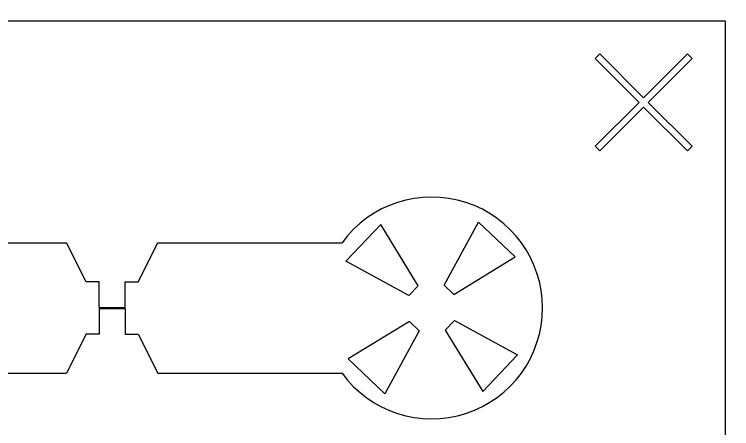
# Model space of a CAD drawing. Header units: inches. Extents: x -271009 to 5700, y -37000 to 38138.
# Drawn here: x -136165 to -130582, y 5405 to 8628 of the extents above; entities that cross this region are included whole.
import ezdxf

# ---------------------------------------------------------------- set-up
doc = ezdxf.new("R2010")
doc.units = ezdxf.units.IN
doc.header["$MEASUREMENT"] = 0

msp = doc.modelspace()

# ---------------------------------------------------------------- linework, layer by layer
for p, q in [((-131608.5, 8319.2), (-131644.4, 8283.3)), ((-131267.6, 7978.3), (-131608.5, 8319.2)), ((-130926.7, 8319.2), (-131267.6, 7978.3)), ((-130890.8, 8283.3), (-130926.7, 8319.2)), ((-131644.4, 8283.3), (-131303.5, 7942.4)), ((-131231.7, 7942.4), (-130890.8, 8283.3)), ((-131303.5, 7942.4), (-131644.4, 7601.5)), ((-130890.8, 7601.5), (-131231.7, 7942.4)), ((-131608.5, 7565.6), (-131267.6, 7906.5)), ((-131267.6, 7906.5), (-130926.7, 7565.6)), ((-131644.4, 7601.5), (-131608.5, 7565.6)), ((-130926.7, 7565.6), (-130890.8, 7601.5)), ((-133585.5, 6708), (-133313.8, 6993.4)), ((-133022.8, 6517), (-133313.8, 6993.4)), ((-132819.9, 6522), (-132552.8, 7012.2)), ((-132267.4, 6740.6), (-132552.8, 7012.2)), ((-138715.3, 6851.2), (-135759, 6851.2)), ((-135606.7, 6546.8), (-135759, 6851.2)), ((-135200.7, 6546.8), (-135048.5, 6851.2)), ((-135048.5, 6851.2), (-133614.7, 6851.2)), ((-133095.3, 6440.9), (-133585.5, 6708)), ((-132743.8, 6449.6), (-132267.4, 6740.6)), ((-135505.2, 6546.8), (-135606.7, 6546.8)), ((-135505.2, 6348.4), (-135505.2, 6546.8)), ((-135302.2, 6348.4), (-135302.2, 6546.8)), ((-135302.2, 6546.8), (-135200.7, 6546.8)), ((-133095.3, 6440.9), (-133022.8, 6517)), ((-132743.8, 6449.6), (-132819.9, 6522)), ((-135505.2, 6348.4), (-135302.2, 6348.4)), ((-135505.2, 6339.1), (-135302.2, 6339.1)), ((-135505.2, 6339.1), (-135505.2, 6140.8)), ((-135302.2, 6339.1), (-135302.2, 6140.8)), ((-133090.2, 6237.9), (-133566.6, 5946.9)), ((-133090.2, 6237.9), (-133014.1, 6165.5)), ((-132738.7, 6246.6), (-132811.2, 6170.5)), ((-132738.7, 6246.6), (-132248.5, 5979.5)), ((-133014.1, 6165.5), (-133281.2, 5675.3)), ((-132811.2, 6170.5), (-132520.2, 5694.1)), ((-135606.7, 6140.8), (-135759, 5836.2)), ((-135505.2, 6140.8), (-135606.7, 6140.8)), ((-135302.2, 6140.8), (-135200.7, 6140.8)), ((-135200.7, 6140.8), (-135048.5, 5836.2)), ((-132248.5, 5979.5), (-132520.2, 5694.1)), ((-133566.6, 5946.9), (-133281.2, 5675.3)), ((-138715.3, 5836.2), (-135759, 5836.2)), ((-135048.5, 5836.2), (-133614.7, 5836.2))]:
    msp.add_line(p, q)
msp.add_lwpolyline([(-137000, 35000, 6), (-113000, 35000)], format="xyb", close=True)
msp.add_lwpolyline([(-141696.8, 8576.8), (-130633.2, 8576.8), (-130633.2, 50.8), (-141696.8, 50.8)], close=True)
msp.add_arc((-132917, 6343.7), 862.7, 216.0319, 143.9681)

doc.saveas('drawing.dxf')
